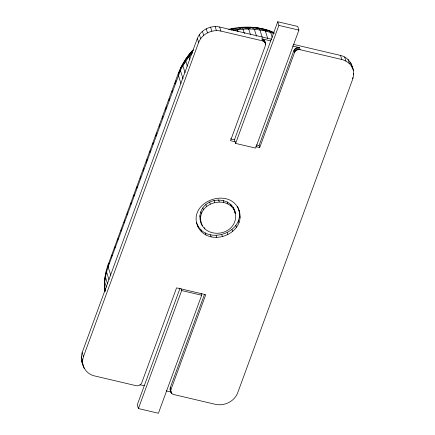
<?xml version="1.0" encoding="UTF-8"?>
<svg xmlns="http://www.w3.org/2000/svg" width="435" height="435" viewBox="0 0 435 435"><rect width="100%" height="100%" fill="white"/><g stroke="black" fill="none" stroke-linecap="round" stroke-linejoin="round"><path stroke-width="0.65" d="M104.775 291.613C104.204 282.636 104.873 273.463 108.043 264.98L178.29 73.406C181.64 64.701 186.789 56.724 193.167 49.933M105.607 275.893L105.042 276.829L104.509 282.832L104.791 291.7M104.617 286.116C104.346 279.607 106.129 273.115 108.136 266.949L180.416 70.492L180.726 67.675L186.452 58.127M107.603 283.941L105.417 276.992L106.466 269.923L106.548 271.935L108.935 279.515M293.625 44.413L340.523 55.441C350.501 57.578 355.58 69.524 352.856 78.74L237.651 392.919C234.302 401.559 224.259 406.328 215.358 404.327L173.674 394.529C171.564 394.105 170.101 391.772 170.911 389.716L205.755 294.696L176.577 287.839L141.734 382.854C140.897 385.019 138.384 386.209 136.16 385.709L94.477 375.911C84.499 373.774 79.42 361.822 82.144 352.606L197.349 38.427C200.698 29.787 210.741 25.018 219.642 27.019L271.826 39.286M82.846 364.851L82.536 360.762L83.422 356.662L198.626 42.489C201.976 33.848 212.019 29.08 220.92 31.081L262.604 40.879C264.719 41.298 266.176 43.636 265.366 45.691L230.528 140.712L235.112 141.788M199.942 215.852C202.313 194.57 236.716 194.635 235.699 217.522C233.323 238.81 198.925 238.739 199.942 215.852L200.578 217.886L200.888 221.97M200.578 217.886C201.595 200.241 230.784 195.565 235.389 213.433M170.77 391.761L170.128 389.733L170.27 387.688L204.412 294.582M196.402 222.198C204.602 247.586 248.184 232.339 237.901 207.37M239.701 212.367C232.138 184.598 185.212 201.688 198.436 227.782C210.366 247.993 246.645 233.345 239.06 210.339M111.425 257.052L112.121 255.138M114.459 248.776L115.155 246.868M117.493 240.501L118.189 238.592M120.99 230.958L121.691 229.044M124.024 222.682L124.725 220.773M127.058 214.406L127.759 212.498M130.56 204.863L131.261 202.949M133.594 196.587L134.295 194.679M136.628 188.311L137.329 186.403M140.13 178.769L140.831 176.855M143.164 170.493L143.865 168.584M146.198 162.217L147.362 159.036M149.7 152.674L150.396 150.76M152.734 144.398L153.43 142.49M155.768 136.122L156.932 132.941M159.264 126.58L159.966 124.666M162.298 118.304L163 116.395M165.333 110.028L166.502 106.847M168.834 100.485L169.536 98.571M171.868 92.209L172.57 90.301M174.903 83.933L176.072 80.752M178.404 74.39L179.106 72.476M180.052 288.16L137.248 404.893L138.401 408.547L158.411 413.25L201.682 295.24L201.171 293.62M234.47 139.76L277.742 21.75L297.752 26.453L298.905 30.107L255.633 148.112L235.623 143.409L234.47 139.76L230.539 138.836M138.401 408.547L181.672 290.536L181.161 288.916M235.623 143.409L278.895 25.404L277.742 21.75M255.775 146.644L259.706 147.568L259.064 145.54L293.908 50.52C294.745 48.361 297.257 47.17 299.481 47.671L300.117 49.699L341.801 59.497C347.293 60.846 352.056 64.967 353.432 70.552M259.706 147.568L294.544 52.548C295.381 50.389 297.893 49.198 300.117 49.699M180.971 83.585L178.383 75.375L178.29 73.406C183.657 66.261 185.43 57.105 192.216 50.879M179.601 71.22L180.394 69.361M180.922 68.121L181.716 66.256M180.726 67.675C186.142 62.83 188.632 55.501 193.287 50.123M178.29 73.406L178.986 72.362M109.093 263.414L108.043 264.98L108.136 266.949L110.724 275.159M187.344 66.223L185.75 61.172L185.593 59.329L189.024 56.795L192.661 52.657L191.509 51.89M230.458 29.787L231.523 29.167C245.552 26.704 261.326 26.111 274.093 33.283M232.986 30.591L243.024 29.167L248.695 28.971L251.479 27.497L254.323 29.188L265.328 30.89L274.028 33.604M229.566 29.678L231.523 29.167L237.358 29.787L242.366 27.601L248.695 28.971L254.323 29.188L258.047 28.112L265.328 30.89L269.722 30.765L270.619 32.359L272.212 37.41M228.652 29.411C241.686 26.051 255.53 26.377 268.406 30.303L269.722 30.765M278.895 25.404L298.905 30.107M262.604 40.879L261.962 38.851L270.717 40.906M292.603 46.05L299.481 47.671M256.443 144.926L259.064 145.54M181.672 290.536L201.682 295.24M139.896 384.709L144.273 385.736M166.159 390.88L171.162 392.055M261.962 38.851C264.262 39.28 265.056 41.657 265.513 43.641M268.406 30.303L274.115 32.446M257.036 27.715L258.047 28.112L259.88 29.836L262.272 37.41M105.042 276.829L105.417 276.992M250.636 27.117L251.479 27.497M241.757 27.22L242.366 27.601L243.024 29.167L244.416 33.587M170.128 389.733L171.14 391.495M231.192 28.743L231.665 30.271M200.252 219.941L202.378 225.77M81.568 360.794L82.808 363.959M350.67 62.7L351.948 66.756M353.378 73.482L353.742 74.641M348.109 59.454L349.387 63.51M352.491 77.582L352.856 78.74M344.645 56.974L345.928 61.036M340.523 55.441L341.801 59.497M298.356 47.545L298.992 49.574M297.208 47.692L297.85 49.72M296.121 48.1L296.762 50.128M295.169 48.736L295.805 50.764M294.413 49.563L295.05 51.591M293.908 50.52L294.544 52.548M265.328 30.89L267.715 38.47M264.502 40.667L265.143 42.695M265.111 43.141L265.589 44.664M263.86 39.851L264.502 41.88M262.996 39.232L263.637 41.265M254.323 29.188L256.514 36.138M248.695 28.971L250.484 34.653M237.358 29.787L237.956 31.679M219.642 27.019L220.92 31.081M215.135 26.53L216.412 30.586M210.551 27.117L211.834 31.173M206.206 28.737L207.484 32.799M202.395 31.287L203.672 35.349M199.371 34.593L200.649 38.655M197.349 38.427L198.626 42.489M237.526 206.609L237.842 207.62M239.451 215.45L240.087 217.478M189.024 56.795L189.818 59.323M238.342 220.572L238.984 222.6M233.263 207.609L233.905 209.637M230.702 204.363L231.344 206.391M235.813 225.363L236.455 227.396M227.244 201.883L227.886 203.912M182.879 65.745L185.065 72.694M223.122 200.35L223.759 202.378M232.034 229.495L232.676 231.523M180.416 70.492L183.004 78.702M218.615 199.855L219.251 201.883M227.271 232.687L227.907 234.715M214.031 200.443L214.672 202.471M221.839 234.715L222.475 236.743M209.686 202.063L210.322 204.097M216.108 235.444L216.75 237.477M205.869 204.619L206.511 206.647M202.851 207.919L203.488 209.953M210.475 234.829L211.116 236.857M200.829 211.753L201.465 213.781M204.455 227.494L204.934 229.017M205.32 232.91L205.962 234.938M200.997 229.816L201.633 231.844M197.794 225.754L198.436 227.782M170.27 387.688L170.911 389.716M171.461 392.511L171.781 393.523M170.052 388.711L170.689 390.739M170.498 390.684L171.14 392.713M104.743 282.087L106.336 287.138M104.541 287.182L105.536 290.341M82.144 352.606L83.422 356.662M81.258 356.705L82.536 360.762M83.052 364.59L84.33 368.646M104.677 288.084L105.004 291.358M104.743 290.058L104.889 291.363M352.154 66.495L352.285 68.246M264.871 41.613L264.948 42.635M234.748 211.405L234.884 213.155"/></g></svg>
